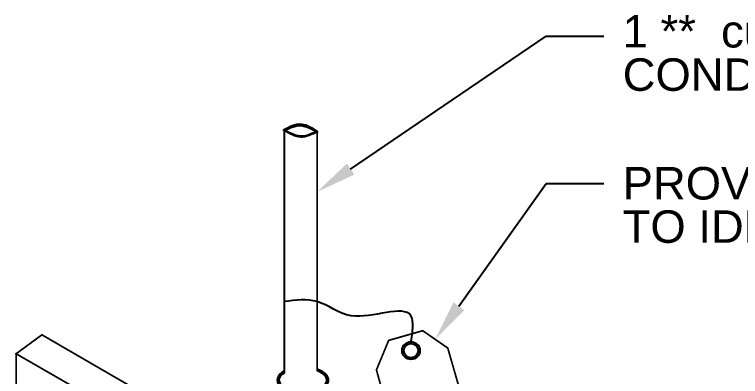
# Model space of a CAD drawing. Header units: inches. Extents: x 0 to 7.11, y 0 to 7.62.
# Drawn here: x 2.866 to 4.96, y 4.031 to 5.075 of the extents above; entities that cross this region are included whole.
import ezdxf
from ezdxf import colors
from ezdxf.entities.mleader import LeaderData, LeaderLine
from ezdxf.math import Vec2, Vec3

# ---------------------------------------------------------------- set-up
doc = ezdxf.new("R2010")
doc.units = ezdxf.units.IN
doc.header["$MEASUREMENT"] = 0
for name, color, linetype in [('DIM', 1, 'Continuous'), ('E-SYM', 6, 'Continuous'), ('E-TEXT', 2, 'Continuous')]:
    doc.layers.add(name, color=color, linetype=linetype)
doc.styles.add('GEC', font='arial.ttf')

msp = doc.modelspace()

# ---------------------------------------------------------------- hatches: boundary and pattern name
at = {"layer": 'E-SYM'}
h = msp.add_hatch(color=256, dxfattribs=at)
h.dxf.hatch_style = 1
edge = h.paths.add_edge_path()
edge.add_spline(control_points=[(3.6467, 4.7413), (3.6594, 4.7462), (3.6678, 4.7502), (3.6943, 4.7571), (3.7122, 4.7505), (3.736, 4.737)], knot_values=[0.007332, 0.007332, 0.007332, 0.007332, 0.03405, 0.03405, 0.090645, 0.090645, 0.090645, 0.090645], degree=3, periodic=0)
edge.add_spline(control_points=[(3.736, 4.737), (3.7214, 4.7338), (3.7151, 4.7277), (3.6864, 4.7221), (3.6708, 4.7284), (3.6467, 4.7413)], knot_values=[0.106663, 0.106663, 0.106663, 0.106663, 0.133516, 0.133516, 0.192648, 0.192648, 0.192648, 0.192648], degree=3, periodic=0)
edge.add_line((3.6467, 4.7413), (3.6442, 4.7413))
edge.add_line((3.6442, 4.7413), (3.6442, 4.74))
edge.add_spline(control_points=[(3.6442, 4.74), (3.6614, 4.7308), (3.6908, 4.7136), (3.7215, 4.7284), (3.7386, 4.736)], knot_values=[0.101652, 0.101652, 0.101652, 0.101652, 0.150925, 0.197969, 0.197969, 0.197969, 0.197969], degree=3, periodic=0)
edge.add_spline(control_points=[(3.7386, 4.736), (3.7394, 4.7363), (3.7402, 4.7367), (3.741, 4.737)], knot_values=[0.197969, 0.197969, 0.197969, 0.197969, 0.200145, 0.200145, 0.200145, 0.200145], degree=3, periodic=0)
edge.add_spline(control_points=[(3.741, 4.737), (3.726, 4.7477), (3.6917, 4.7692), (3.6565, 4.751), (3.6418, 4.7413)], knot_values=[0, 0, 0, 0, 0.045085, 0.09937, 0.09937, 0.09937, 0.09937], degree=3, periodic=0)
edge.add_line((3.6418, 4.7413), (3.6467, 4.7413))
h = msp.add_hatch(color=256, dxfattribs=at)
h.dxf.hatch_style = 1
h.paths.add_polyline_path([(3.9839, 4.1054, 1), (4.0352, 4.1054, 1)])
h.paths.add_polyline_path([(4.0302, 4.1054, 1), (3.9889, 4.1054, 1)], flags=16)
h = msp.add_hatch(color=256, dxfattribs=at)
h.dxf.hatch_style = 1
edge = h.paths.add_edge_path()
edge.add_spline(control_points=[(3.7386, 4.0469), (3.7605, 4.039), (3.7703, 4.0257), (3.7604, 4.002), (3.7343, 3.9889), (3.6843, 3.9865), (3.6639, 3.9901), (3.6355, 4.0035), (3.6284, 4.0126), (3.6284, 4.0204), (3.6284, 4.0272), (3.6336, 4.0349), (3.6442, 4.0411)], knot_values=[5.566681, 5.566681, 5.566681, 5.566681, 6.734191, 6.734191, 8.003616, 8.003616, 8.834343, 8.834343, 9.665069, 9.665069, 9.665069, 10.381573, 10.381573, 10.381573, 10.381573], degree=3, periodic=0)
edge.add_line((3.6442, 4.0411), (3.6442, 4.0469))
edge.add_ellipse((3.6976, 4.0204), major_axis=(-0.0742, 0), ratio=0.513406, start_angle=316.0073, end_angle=596.4716)
edge.add_line((3.7386, 4.0522), (3.7386, 4.0469))

# ---------------------------------------------------------------- linework, layer by layer
at = {"layer": 'DIM'}
msp.add_spline([(4.0096, 4.1261), (4.0096, 4.206), (3.8373, 4.206), (3.7386, 4.2469), (3.6442, 4.2469)], degree=3, dxfattribs=at)
at = {"layer": 'E-SYM'}
msp.add_line((3.6418, 4.7413), (3.6467, 4.7413), dxfattribs=at)
at = {"layer": 'E-SYM', "const_width": 0.005}
for points in [[(3.6442, 4.7413), (3.6442, 4.0411)], [(3.7386, 4.0469), (3.7386, 4.737)], [(3.6126, 3.6687), (2.8701, 4.0963), (2.9446, 4.151), (3.6315, 3.7526)], [(4.0074, 3.698), (4.2172, 3.7586), (4.1158, 4.1127), (4.0435, 4.1628), (3.9452, 4.1349), (3.9099, 4.0497), (4.0074, 3.698)], [(2.8701, 4.0963), (2.8701, 3.6995), (2.9783, 3.6374)]]:
    msp.add_lwpolyline(points, dxfattribs=at)
at = {"layer": 'E-SYM'}
for radius in [0.0256, 0.0206]:
    msp.add_circle((4.0096, 4.1054), radius, dxfattribs=at)
msp.add_ellipse((3.6976, 4.0204), major_axis=(-0.0742, 0), ratio=0.513406, start_param=5.515369, end_param=10.410393, dxfattribs=at)
for points, knots in [([(3.741, 4.737), (3.726, 4.7477), (3.6917, 4.7692), (3.6565, 4.751), (3.6418, 4.7413), (3.66, 4.7317), (3.6908, 4.7128), (3.7229, 4.7291), (3.741, 4.737)], [0, 0, 0, 0, 0.0450855, 0.0993703, 0.0993703, 0.0993703, 0.1509247, 0.2001454, 0.2001454, 0.2001454, 0.2001454]), ([(3.736, 4.737), (3.7122, 4.7505), (3.6943, 4.7571), (3.6678, 4.7502), (3.6594, 4.7462), (3.6467, 4.7413)], [0.00733198, 0.00733198, 0.00733198, 0.00733198, 0.06392706, 0.06392706, 0.09064524, 0.09064524, 0.09064524, 0.09064524]), ([(3.6467, 4.7413), (3.6708, 4.7284), (3.6864, 4.7221), (3.7151, 4.7277), (3.7214, 4.7338), (3.736, 4.737)], [0.10666266, 0.10666266, 0.10666266, 0.10666266, 0.16579484, 0.16579484, 0.19264837, 0.19264837, 0.19264837, 0.19264837]), ([(3.6442, 4.0411), (3.6336, 4.0349), (3.6284, 4.0272), (3.6284, 4.0204), (3.6284, 4.0126), (3.6355, 4.0035), (3.6639, 3.9901), (3.6843, 3.9865), (3.7343, 3.9889), (3.7604, 4.002), (3.7703, 4.0257), (3.7605, 4.039), (3.7386, 4.0469)], [5.566681, 5.566681, 5.566681, 5.566681, 6.283185, 6.283185, 6.283185, 7.113911, 7.113911, 7.944638, 7.944638, 9.214063, 9.214063, 10.381573, 10.381573, 10.381573, 10.381573])]:
    msp.add_open_spline(points, degree=3, knots=knots, dxfattribs=at)

# ---------------------------------------------------------------- leaders
at = {"layer": 'E-TEXT'}
ml = msp.add_multileader_mtext('Standard', dxfattribs=at)
ml.set_content('1 **  cu. TO GROUNDED\\PCONDUCTOR PER ART.  250-53(C).', color=256, style='GEC')
ml.set_leader_properties()
ml.build(insert=Vec2(0, 0))
ml.multileader.update_dxf_attribs({"dogleg_length": 0.09, "arrow_head_size": 0.1172})
ctx = ml.context
ctx.base_point, ctx.char_height, ctx.arrow_head_size, ctx.landing_gap_size, ctx.plane_origin = Vec3(4.5665, 5.0132), 0.09375, 0.1172, 0.054, Vec3(34.5358, -65.3618)
notes = []
notes.append((ctx, [(1, (1, 1, 0), (4.3996, 5.0132), (1, 0), 0.1669, [(0, [(3.7386, 4.5634)], 0, [])])]))
ctx.mtext.insert, ctx.mtext.width, ctx.mtext.defined_height, ctx.mtext.line_spacing_factor, ctx.mtext.flow_direction = Vec3(4.6205, 5.0738), 2.486899, 0.2856, 0.8, 5
ml = msp.add_multileader_mtext('Standard', dxfattribs=at)
ml.set_content('PROVIDE PERMANENT TAG\\PTO IDENTIFY EACH CONDUCTOR.', color=256, style='GEC')
ml.set_leader_properties()
ml.build(insert=Vec2(0, 0))
ml.multileader.update_dxf_attribs({"dogleg_length": 0.09, "arrow_head_size": 0.1172})
ctx = ml.context
ctx.base_point, ctx.char_height, ctx.arrow_head_size, ctx.landing_gap_size, ctx.plane_origin = Vec3(4.5665, 4.5875), 0.09375, 0.1172, 0.054, Vec3(34.5358, -65.7874)
notes.append((ctx, [(1, (1, 1, 0), (4.3996, 4.5875), (1, 0), 0.1669, [(0, [(4.0796, 4.1378)], 0, [])])]))
ctx.mtext.insert, ctx.mtext.width, ctx.mtext.defined_height, ctx.mtext.line_spacing_factor, ctx.mtext.flow_direction = Vec3(4.6205, 4.6352), 2.486899, 0.2856, 0.8, 5
for ctx, leaders in notes:
    for number, flags, end, landing, length, lines in leaders:
        leader = LeaderData()
        leader.index, (leader.has_last_leader_line, leader.has_dogleg_vector, leader.attachment_direction) = number, flags
        leader.last_leader_point, leader.dogleg_vector, leader.dogleg_length = Vec3(end), Vec3(landing), length
        for number, points, colour, breaks in lines:
            line = LeaderLine()
            line.index, line.vertices, line.color, line.breaks = number, Vec3.list(points), colors.encode_raw_color(colour), breaks
            leader.lines.append(line)
        ctx.leaders.append(leader)

doc.saveas('drawing.dxf')
